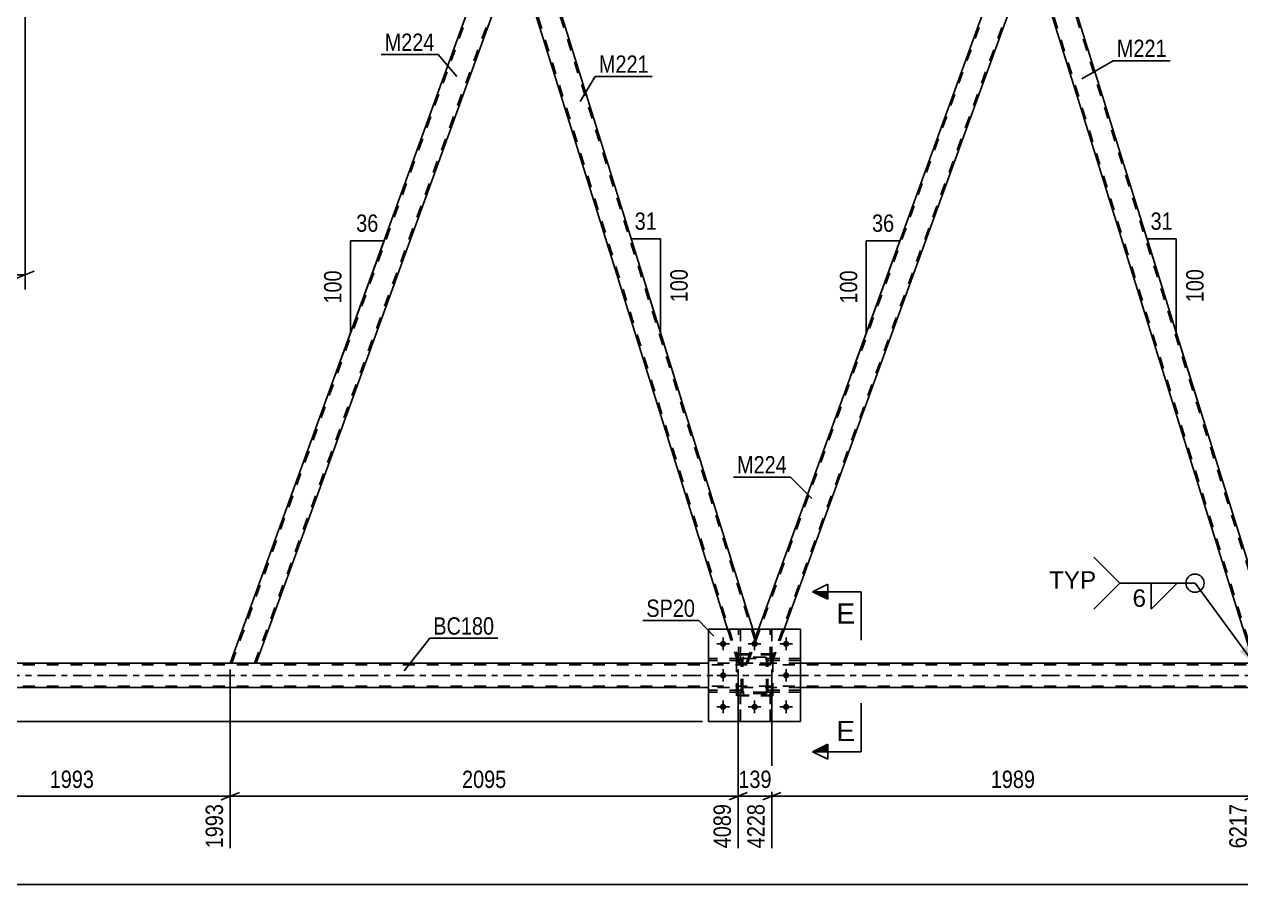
# Model space of a CAD drawing. Header units: millimetres. Extents: x 0 to 841, y 0 to 594.
# Drawn here: x 103.4 to 304.2, y 299.2 to 441.3 of the extents above; entities that cross this region are included whole.
import ezdxf

# ---------------------------------------------------------------- set-up
doc = ezdxf.new("R2010")
doc.units = ezdxf.units.MM
doc.linetypes.add('DXK_LINE_DOT2', pattern=[3.9198, 1.9599, -1.9599])
doc.linetypes.add('DXK_LINE_DOT3', pattern=[5.9187, 2.979, -0.9799, 0.9799, -0.9799])
doc.styles.add('Arial', font='ARIAL.TTF', dxfattribs={"height": 0.2})
doc.styles.add('Arial Narrow', font='ARIALN.TTF', dxfattribs={"height": 0.2})

# ---------------------------------------------------------------- blocks, each defined once
blk = doc.blocks.new('Part-318895283-3595 - 3524')
at = {"color": 7, "linetype": 'DXK_LINE_DOT2'}
for p, q in [((222.82, 335.79), (267.23, 457.79)), ((226.57, 335.79), (270.97, 457.79)), ((271.23, 457.79), (269.68, 453.54)), ((222.57, 335.79), (224.61, 341.4)), ((226.82, 335.79), (228.86, 341.4)), ((226.82, 335.79), (222.57, 335.79))]:
    blk.add_line(p, q, dxfattribs=at)
at = {"color": 2, "linetype": 'Continuous'}
for p, q in [((224.61, 341.4), (266.97, 457.79)), ((266.97, 457.79), (271.23, 457.79)), ((228.86, 341.4), (269.68, 453.54))]:
    blk.add_line(p, q, dxfattribs=at)
blk = doc.blocks.new('Bolt-318895283-3712 - 3524')
at = {"color": 1, "linetype": 'Continuous'}
for p, q in [((218.77, 340.04), (218.77, 339.34)), ((223.97, 340.04), (223.97, 339.34)), ((229.17, 340.04), (229.17, 339.34)), ((217.73, 339), (218.42, 339)), ((218.77, 337.96), (218.77, 338.65)), ((219.81, 339), (219.11, 339)), ((222.93, 339), (223.62, 339)), ((223.97, 337.96), (223.97, 338.65)), ((225.01, 339), (224.31, 339)), ((228.13, 339), (228.82, 339)), ((229.17, 337.96), (229.17, 338.65)), ((230.21, 339), (229.51, 339)), ((217.73, 333.8), (218.42, 333.8)), ((218.77, 334.84), (218.77, 334.14)), ((218.77, 332.76), (218.77, 333.45)), ((219.81, 333.8), (219.11, 333.8)), ((228.13, 333.8), (228.82, 333.8)), ((229.17, 334.84), (229.17, 334.14)), ((229.17, 332.76), (229.17, 333.45)), ((230.21, 333.8), (229.51, 333.8)), ((218.77, 329.64), (218.77, 328.94)), ((223.97, 329.64), (223.97, 328.94)), ((229.17, 329.64), (229.17, 328.94)), ((217.73, 328.6), (218.42, 328.6)), ((218.77, 327.56), (218.77, 328.25)), ((219.81, 328.6), (219.11, 328.6)), ((222.93, 328.6), (223.62, 328.6)), ((223.97, 327.56), (223.97, 328.25)), ((225.01, 328.6), (224.31, 328.6)), ((228.13, 328.6), (228.82, 328.6)), ((229.17, 327.56), (229.17, 328.25)), ((230.21, 328.6), (229.51, 328.6))]:
    blk.add_line(p, q, dxfattribs=at)
blk = doc.blocks.new('Part-318895283-3577 - 3524')
at = {"color": 2, "linetype": 'Continuous'}
for p, q in [((231.57, 341.4), (216.37, 341.4)), ((216.37, 341.4), (216.37, 326.2)), ((231.57, 341.4), (231.57, 326.2)), ((231.57, 326.2), (216.37, 326.2))]:
    blk.add_line(p, q, dxfattribs=at)
blk = doc.blocks.new('Part-318895283-3580 - 3524')
at = {"color": 7, "linetype": 'DXK_LINE_DOT2'}
for p, q in [((226.52, 336.55), (226.52, 341.4)), ((226.52, 341.4), (226.84, 341.4)), ((226.84, 341.4), (226.84, 336.55)), ((226.52, 337.15), (226.84, 337.15)), ((226.84, 336.55), (226.52, 336.55))]:
    blk.add_line(p, q, dxfattribs=at)
blk = doc.blocks.new('Part-318895283-3706 - 3524')
at = {"color": 7, "linetype": 'DXK_LINE_DOT2'}
for p, q in [((221.77, 331.36), (216.37, 331.36)), ((216.37, 331.04), (216.37, 331.36)), ((221.17, 331.04), (221.17, 331.36)), ((221.77, 331.36), (221.77, 331.04)), ((221.77, 331.04), (216.37, 331.04))]:
    blk.add_line(p, q, dxfattribs=at)
blk = doc.blocks.new('Bolt-318895283-3711 - 3524')
at = {"linetype": 'Continuous'}
for points in [[(219.29, 339, -1), (218.25, 339, -1)], [(224.49, 339, -1), (223.45, 339, -1)], [(229.69, 339, -1), (228.65, 339, -1)], [(219.29, 333.8, -1), (218.25, 333.8, -1)], [(229.69, 333.8, -1), (228.65, 333.8, -1)], [(219.29, 328.6, -1), (218.25, 328.6, -1)], [(224.49, 328.6, -1), (223.45, 328.6, -1)], [(229.69, 328.6, -1), (228.65, 328.6, -1)]]:
    blk.add_hatch(color=1, dxfattribs=at).paths.add_polyline_path(points)
at = {"color": 1, "linetype": 'Continuous'}
for p, q in [((218.77, 340.04), (218.77, 337.96)), ((223.97, 340.04), (223.97, 337.96)), ((229.17, 340.04), (229.17, 337.96)), ((219.81, 339), (217.73, 339)), ((225.01, 339), (222.93, 339)), ((230.21, 339), (228.13, 339)), ((219.81, 333.8), (217.73, 333.8)), ((218.77, 334.84), (218.77, 332.76)), ((230.21, 333.8), (228.13, 333.8)), ((229.17, 334.84), (229.17, 332.76)), ((218.77, 329.64), (218.77, 327.56)), ((223.97, 329.64), (223.97, 327.56)), ((229.17, 329.64), (229.17, 327.56)), ((219.81, 328.6), (217.73, 328.6)), ((225.01, 328.6), (222.93, 328.6)), ((230.21, 328.6), (228.13, 328.6))]:
    blk.add_line(p, q, dxfattribs=at)
blk = doc.blocks.new('Part-318895283-3722 - 3524')
at = {"color": 7, "linetype": 'DXK_LINE_DOT2'}
for p, q in [((226.17, 331.04), (226.17, 331.36)), ((226.17, 331.36), (231.57, 331.36)), ((226.77, 331.04), (226.77, 331.36)), ((231.57, 331.36), (231.57, 331.04)), ((231.57, 331.04), (226.17, 331.04))]:
    blk.add_line(p, q, dxfattribs=at)
blk = doc.blocks.new('Part-318895283-3725 - 3524')
at = {"color": 7, "linetype": 'DXK_LINE_DOT2'}
for p, q in [((221.77, 336.32), (221.8, 336.5)), ((221.8, 336.5), (221.77, 336.32)), ((221.77, 331.28), (221.77, 336.32)), ((222.01, 336.32), (222.03, 336.41)), ((222.01, 331.28), (222.01, 336.32)), ((222.03, 336.41), (222.08, 336.48)), ((222.06, 336.76), (222.25, 336.8)), ((222.25, 336.8), (222.06, 336.76)), ((222.08, 336.48), (222.16, 336.54)), ((222.16, 336.54), (222.25, 336.56)), ((225.69, 336.8), (222.25, 336.8)), ((222.25, 336.56), (225.69, 336.56)), ((225.69, 336.8), (225.87, 336.76)), ((225.87, 336.76), (225.69, 336.8)), ((225.69, 336.56), (225.78, 336.54)), ((225.78, 336.54), (225.86, 336.48)), ((225.86, 336.48), (225.91, 336.41)), ((225.91, 336.41), (225.93, 336.32)), ((225.93, 331.28), (225.93, 336.32)), ((226.13, 336.5), (226.17, 336.32)), ((226.17, 336.32), (226.13, 336.5)), ((226.17, 331.28), (226.17, 336.32)), ((221.8, 331.09), (221.77, 331.28)), ((221.77, 331.28), (221.8, 331.09)), ((222.03, 331.18), (222.01, 331.28)), ((225.93, 331.28), (225.91, 331.18)), ((226.17, 331.28), (226.13, 331.09)), ((226.13, 331.09), (226.17, 331.28)), ((222.08, 331.11), (222.03, 331.18)), ((222.25, 330.8), (222.06, 330.83)), ((222.06, 330.83), (222.25, 330.8)), ((222.16, 331.05), (222.08, 331.11)), ((222.25, 331.04), (222.16, 331.05)), ((225.69, 331.04), (222.25, 331.04)), ((225.69, 330.8), (222.25, 330.8)), ((225.78, 331.05), (225.69, 331.04)), ((225.87, 330.83), (225.69, 330.8)), ((225.69, 330.8), (225.87, 330.83)), ((225.86, 331.11), (225.78, 331.05)), ((225.91, 331.18), (225.86, 331.11))]:
    blk.add_line(p, q, dxfattribs=at)
at = {"color": 7, "linetype": 'DXK_LINE_DOT3'}
blk.add_line((223.97, 333.8), (223.97, 333.8), dxfattribs=at)
at = {"color": 7, "linetype": 'DXK_LINE_DOT2'}
for centre, start, end in [((222.25, 336.32), 112.4999, 157.4999), ((222.25, 336.32), 112.4999, 157.4999), ((225.69, 336.32), 22.4999, 67.4999), ((225.69, 336.32), 22.4999, 67.4999), ((222.25, 331.28), 202.4999, 247.4999), ((222.25, 331.28), 202.4999, 247.4999), ((225.69, 331.28), 292.4999, 337.4999), ((225.69, 331.28), 292.4999, 337.4999)]:
    blk.add_arc(centre, 0.48, start, end, dxfattribs=at)
blk = doc.blocks.new('Part-318895283-3726 - 3524')
at = {"color": 7, "linetype": 'DXK_LINE_DOT2'}
for p, q in [((226.97, 337.2), (220.97, 337.2)), ((220.97, 330.4), (220.97, 337.2)), ((226.97, 330.4), (226.97, 337.2)), ((226.97, 330.4), (220.97, 330.4))]:
    blk.add_line(p, q, dxfattribs=at)
blk = doc.blocks.new('Part-318895283-3727 - 3524')
at = {"color": 7, "linetype": 'DXK_LINE_DOT2'}
for p, q in [((226.17, 336.24), (226.17, 336.56)), ((226.17, 336.56), (231.57, 336.56)), ((231.57, 336.24), (226.17, 336.24)), ((226.77, 336.24), (226.77, 336.56)), ((231.57, 336.56), (231.57, 336.24))]:
    blk.add_line(p, q, dxfattribs=at)
blk = doc.blocks.new('Part-318895283-3737 - 3524')
at = {"color": 7, "linetype": 'DXK_LINE_DOT2'}
for p, q in [((231.57, 336.56), (226.17, 336.56)), ((226.17, 336.56), (226.17, 336.24)), ((226.17, 336.24), (231.57, 336.24)), ((226.77, 336.24), (226.77, 336.56)), ((231.57, 336.24), (231.57, 336.56))]:
    blk.add_line(p, q, dxfattribs=at)
blk = doc.blocks.new('Part-318895283-3741 - 3524')
at = {"color": 7, "linetype": 'DXK_LINE_DOT2'}
for p, q in [((221.77, 336.56), (216.37, 336.56)), ((216.37, 336.24), (216.37, 336.56)), ((221.77, 336.24), (216.37, 336.24)), ((221.17, 336.24), (221.17, 336.56)), ((221.77, 336.56), (221.77, 336.24))]:
    blk.add_line(p, q, dxfattribs=at)
blk = doc.blocks.new('Part-318895283-3742 - 3524')
at = {"color": 7, "linetype": 'DXK_LINE_DOT2'}
for p, q in [((216.37, 341.4), (231.57, 341.4)), ((216.37, 341.4), (216.37, 326.2)), ((231.57, 341.4), (231.57, 326.2)), ((216.37, 326.2), (231.57, 326.2))]:
    blk.add_line(p, q, dxfattribs=at)
blk = doc.blocks.new('Part-318895283-3752 - 3524')
at = {"color": 2, "linetype": 'Continuous'}
for p, q in [((271.23, 457.79), (269.68, 453.54)), ((272.55, 457.79), (271.23, 457.79)), ((309.25, 340.04), (272.55, 457.79)), ((306.38, 335.79), (269.68, 453.54)), ((307.7, 335.79), (309.25, 340.04)), ((307.7, 335.79), (306.38, 335.79))]:
    blk.add_line(p, q, dxfattribs=at)
at = {"color": 7, "linetype": 'DXK_LINE_DOT2'}
for p, q in [((309.11, 339.67), (272.29, 457.79)), ((306.63, 335.79), (269.82, 453.91))]:
    blk.add_line(p, q, dxfattribs=at)
blk = doc.blocks.new('Part-318895283-3761 - 3524')
at = {"color": 7, "linetype": 'DXK_LINE_DOT2'}
for p, q in [((221.32, 336.55), (221.32, 341.4)), ((221.32, 341.4), (221.64, 341.4)), ((221.64, 341.4), (221.64, 336.55)), ((221.32, 337.15), (221.64, 337.15)), ((221.64, 336.55), (221.32, 336.55))]:
    blk.add_line(p, q, dxfattribs=at)
blk = doc.blocks.new('Part-318895283-3764 - 3524')
at = {"color": 7, "linetype": 'DXK_LINE_DOT2'}
for p, q in [((226.52, 326.2), (226.52, 331.03)), ((226.52, 331.03), (226.84, 331.03)), ((226.52, 330.43), (226.84, 330.43)), ((226.84, 331.03), (226.84, 326.2)), ((226.84, 326.2), (226.52, 326.2))]:
    blk.add_line(p, q, dxfattribs=at)
blk = doc.blocks.new('Part-318895283-3767 - 3524')
at = {"color": 7, "linetype": 'DXK_LINE_DOT2'}
for p, q in [((221.32, 326.2), (221.32, 331.03)), ((221.32, 331.03), (221.64, 331.03)), ((221.32, 330.43), (221.64, 330.43)), ((221.64, 331.03), (221.64, 326.2)), ((221.64, 326.2), (221.32, 326.2))]:
    blk.add_line(p, q, dxfattribs=at)
blk = doc.blocks.new('Part-318895283-3770 - 3524')
at = {"color": 7, "linetype": 'DXK_LINE_DOT2'}
for p, q in [((231.57, 331.36), (226.17, 331.36)), ((226.17, 331.36), (226.17, 331.04)), ((226.77, 331.04), (226.77, 331.36)), ((231.57, 331.04), (231.57, 331.36)), ((226.17, 331.04), (231.57, 331.04))]:
    blk.add_line(p, q, dxfattribs=at)
blk = doc.blocks.new('Part-318895283-3773 - 3524')
at = {"color": 7, "linetype": 'DXK_LINE_DOT2'}
for p, q in [((221.77, 336.56), (216.37, 336.56)), ((216.37, 336.56), (216.37, 336.24)), ((221.77, 336.24), (216.37, 336.24)), ((221.17, 336.24), (221.17, 336.56)), ((221.77, 336.24), (221.77, 336.56))]:
    blk.add_line(p, q, dxfattribs=at)
blk = doc.blocks.new('Part-318895283-3774 - 3524')
at = {"color": 7, "linetype": 'DXK_LINE_DOT2'}
for p, q in [((221.64, 331.03), (221.32, 331.03)), ((221.32, 331.03), (221.32, 326.2)), ((221.32, 330.43), (221.64, 330.43)), ((221.64, 326.2), (221.64, 331.03)), ((221.32, 326.2), (221.64, 326.2))]:
    blk.add_line(p, q, dxfattribs=at)
blk = doc.blocks.new('Part-318895283-3788 - 3524')
at = {"color": 7, "linetype": 'DXK_LINE_DOT2'}
for p, q in [((226.97, 337.33), (220.97, 337.33)), ((220.97, 330.53), (220.97, 337.33)), ((226.97, 330.53), (226.97, 337.33)), ((226.97, 330.53), (220.97, 330.53))]:
    blk.add_line(p, q, dxfattribs=at)
blk = doc.blocks.new('Part-318895283-3789 - 3524')
at = {"color": 7, "linetype": 'DXK_LINE_DOT2'}
for p, q in [((221.77, 336.32), (221.8, 336.5)), ((221.8, 336.5), (221.77, 336.32)), ((221.77, 331.28), (221.77, 336.32)), ((222.01, 336.32), (222.03, 336.41)), ((222.01, 331.28), (222.01, 336.32)), ((222.03, 336.41), (222.08, 336.48)), ((222.06, 336.76), (222.25, 336.8)), ((222.25, 336.8), (222.06, 336.76)), ((222.08, 336.48), (222.16, 336.54)), ((222.16, 336.54), (222.25, 336.56)), ((225.69, 336.8), (222.25, 336.8)), ((222.25, 336.56), (225.69, 336.56)), ((225.69, 336.8), (225.87, 336.76)), ((225.87, 336.76), (225.69, 336.8)), ((225.69, 336.56), (225.78, 336.54)), ((225.78, 336.54), (225.86, 336.48)), ((225.86, 336.48), (225.91, 336.41)), ((225.91, 336.41), (225.93, 336.32)), ((225.93, 331.28), (225.93, 336.32)), ((226.13, 336.5), (226.17, 336.32)), ((226.17, 336.32), (226.13, 336.5)), ((226.17, 331.28), (226.17, 336.32)), ((221.8, 331.09), (221.77, 331.28)), ((221.77, 331.28), (221.8, 331.09)), ((222.03, 331.18), (222.01, 331.28)), ((225.93, 331.28), (225.91, 331.18)), ((226.17, 331.28), (226.13, 331.09)), ((226.13, 331.09), (226.17, 331.28)), ((222.08, 331.11), (222.03, 331.18)), ((222.25, 330.8), (222.06, 330.83)), ((222.06, 330.83), (222.25, 330.8)), ((222.16, 331.05), (222.08, 331.11)), ((222.25, 331.04), (222.16, 331.05)), ((225.69, 331.04), (222.25, 331.04)), ((225.69, 330.8), (222.25, 330.8)), ((225.78, 331.05), (225.69, 331.04)), ((225.87, 330.83), (225.69, 330.8)), ((225.69, 330.8), (225.87, 330.83)), ((225.86, 331.11), (225.78, 331.05)), ((225.91, 331.18), (225.86, 331.11))]:
    blk.add_line(p, q, dxfattribs=at)
at = {"color": 7, "linetype": 'DXK_LINE_DOT3'}
blk.add_line((223.97, 333.8), (223.97, 333.8), dxfattribs=at)
at = {"color": 7, "linetype": 'DXK_LINE_DOT2'}
for centre, start, end in [((222.25, 336.32), 112.4999, 157.4999), ((222.25, 336.32), 112.4999, 157.4999), ((225.69, 336.32), 22.4999, 67.4999), ((225.69, 336.32), 22.4999, 67.4999), ((222.25, 331.28), 202.4999, 247.4999), ((222.25, 331.28), 202.4999, 247.4999), ((225.69, 331.28), 292.4999, 337.4999), ((225.69, 331.28), 292.4999, 337.4999)]:
    blk.add_arc(centre, 0.48, start, end, dxfattribs=at)
blk = doc.blocks.new('Part-318895283-3799 - 3524')
at = {"color": 7, "linetype": 'DXK_LINE_DOT2'}
for p, q in [((221.77, 331.36), (216.37, 331.36)), ((216.37, 331.36), (216.37, 331.04)), ((221.17, 331.04), (221.17, 331.36)), ((221.77, 331.04), (221.77, 331.36)), ((221.77, 331.04), (216.37, 331.04))]:
    blk.add_line(p, q, dxfattribs=at)
blk = doc.blocks.new('Part-318895283-3821 - 3524')
at = {"color": 2, "linetype": 'Continuous'}
for p, q in [((226.52, 341.4), (226.52, 341.4)), ((226.84, 341.4), (226.52, 341.4)), ((226.84, 341.4), (226.84, 341.4))]:
    blk.add_line(p, q, dxfattribs=at)
at = {"color": 7, "linetype": 'DXK_LINE_DOT2'}
for p, q in [((226.52, 336.55), (226.52, 341.4)), ((226.84, 336.55), (226.84, 341.4)), ((226.52, 337.15), (226.84, 337.15)), ((226.84, 336.55), (226.52, 336.55))]:
    blk.add_line(p, q, dxfattribs=at)
blk = doc.blocks.new('Part-318895283-3822 - 3524')
at = {"color": 2, "linetype": 'Continuous'}
for p, q in [((221.32, 341.4), (221.32, 341.4)), ((221.64, 341.4), (221.32, 341.4)), ((221.64, 341.4), (221.64, 341.4))]:
    blk.add_line(p, q, dxfattribs=at)
at = {"color": 7, "linetype": 'DXK_LINE_DOT2'}
for p, q in [((221.32, 336.55), (221.32, 341.4)), ((221.64, 336.55), (221.64, 341.4)), ((221.32, 337.15), (221.64, 337.15)), ((221.64, 336.55), (221.32, 336.55))]:
    blk.add_line(p, q, dxfattribs=at)
blk = doc.blocks.new('Part-318895283-3837 - 3524')
at = {"color": 7, "linetype": 'DXK_LINE_DOT2'}
for p, q in [((226.84, 331.03), (226.52, 331.03)), ((226.52, 331.03), (226.52, 326.2)), ((226.52, 330.43), (226.84, 330.43)), ((226.84, 326.2), (226.84, 331.03)), ((226.52, 326.2), (226.84, 326.2))]:
    blk.add_line(p, q, dxfattribs=at)
blk = doc.blocks.new('Part-318895283-3869 - 3524')
at = {"color": 2, "linetype": 'Continuous'}
for p, q in [((137.43, 335.79), (93.76, 335.79)), ((216.37, 335.79), (141.69, 335.79)), ((306.38, 335.79), (231.57, 335.79)), ((216.37, 331.79), (93.76, 331.79)), ((386.64, 331.79), (231.57, 331.79))]:
    blk.add_line(p, q, dxfattribs=at)
at = {"color": 7, "linetype": 'DXK_LINE_DOT2'}
for p, q in [((704.9, 335.55), (93.76, 335.55)), ((141.69, 335.79), (137.43, 335.79)), ((231.57, 335.79), (216.37, 335.79)), ((704.9, 332.03), (93.76, 332.03)), ((231.57, 331.79), (216.37, 331.79))]:
    blk.add_line(p, q, dxfattribs=at)
at = {"color": 7, "linetype": 'DXK_LINE_DOT3'}
blk.add_line((93.76, 333.79), (704.9, 333.79), dxfattribs=at)
blk = doc.blocks.new('Part-318895283-3906 - 3524')
at = {"color": 2, "linetype": 'Continuous'}
for p, q in [((137.43, 335.79), (181.84, 457.79)), ((186.09, 457.79), (181.84, 457.79)), ((141.69, 335.79), (184.55, 453.54)), ((141.37, 335.79), (137.43, 335.79)), ((141.65, 335.79), (141.37, 335.79)), ((141.69, 335.79), (141.65, 335.79))]:
    blk.add_line(p, q, dxfattribs=at)
at = {"color": 7, "linetype": 'DXK_LINE_DOT2'}
for p, q in [((137.69, 335.79), (182.09, 457.79)), ((141.43, 335.79), (185.84, 457.79)), ((184.55, 453.54), (186.09, 457.79)), ((141.37, 335.79), (141.54, 335.79))]:
    blk.add_line(p, q, dxfattribs=at)
blk = doc.blocks.new('Part-318895283-3933 - 3524')
at = {"color": 2, "linetype": 'Continuous'}
for p, q in [((186.09, 457.79), (184.55, 453.54)), ((187.41, 457.79), (186.09, 457.79)), ((223.69, 341.4), (187.41, 457.79)), ((219.5, 341.4), (184.55, 453.54))]:
    blk.add_line(p, q, dxfattribs=at)
at = {"color": 7, "linetype": 'DXK_LINE_DOT2'}
for p, q in [((223.98, 339.67), (187.16, 457.79)), ((221.5, 335.79), (184.68, 453.91)), ((221.25, 335.79), (219.5, 341.4)), ((224.11, 340.04), (223.69, 341.4)), ((222.57, 335.79), (224.11, 340.04)), ((221.25, 335.79), (222.57, 335.79))]:
    blk.add_line(p, q, dxfattribs=at)
blk = doc.blocks.new('StraightDimension-318895283-4393 - 3524')
at = {"color": 7, "linetype": 'Continuous'}
blk.add_line((84.5, 299.25), (752.12, 299.25), dxfattribs=at)
blk = doc.blocks.new('StraightDimension-318895283-11429 - 3524')
at = {"color": 7, "linetype": 'Continuous'}
for p, q in [((226.82, 334.79), (226.82, 305.25)), ((306.38, 334.79), (306.38, 305.25)), ((228.32, 314.46), (225.32, 313.26)), ((226.82, 313.86), (306.38, 313.86)), ((304.88, 313.26), (307.88, 314.46))]:
    blk.add_line(p, q, dxfattribs=at)
at = {"color": 0}
blk.add_wipeout([(270.86, 314.61), (270.86, 318.81), (262.35, 318.81), (262.35, 314.61)], dxfattribs=at)
at = {"color": 0, "linetype": 'Continuous'}
blk.add_wipeout([(305.78, 313.16), (301.58, 313.16), (301.58, 304.65), (305.78, 304.65)], dxfattribs=at)
at = {"color": 3, "style": 'Arial Narrow'}
blk.add_text('1989', height=2.863, dxfattribs=at).set_placement((262.95, 315.21))
at = {"color": 3, "linetype": 'Continuous', "style": 'Arial Narrow'}
blk.add_text('6217', height=2.863, rotation=90.0002, dxfattribs=at).set_placement((305.18, 305.25))
blk = doc.blocks.new('StraightDimension-318895283-4719 - 3524')
at = {"color": 7, "linetype": 'Continuous'}
for p, q in [((103.56, 456.79), (103.56, 397.51)), ((85.14, 336.79), (85.14, 402.76)), ((86.64, 400.51), (83.64, 399.31)), ((85.14, 399.91), (103.56, 399.91)), ((102.06, 399.31), (105.06, 400.51))]:
    blk.add_line(p, q, dxfattribs=at)
at = {"color": 0}
blk.add_wipeout([(98.61, 400.66), (98.61, 404.86), (90.1, 404.86), (90.1, 400.66)], dxfattribs=at)
at = {"color": 3, "style": 'Arial Narrow'}
blk.add_text('1147', height=2.863, dxfattribs=at).set_placement((90.7, 401.26))
blk = doc.blocks.new('StraightDimension-318895283-11430 - 3524')
at = {"color": 7, "linetype": 'Continuous'}
for p, q in [((221.25, 334.79), (221.25, 305.25)), ((226.82, 334.79), (226.82, 305.25)), ((219.75, 313.26), (222.75, 314.46)), ((221.25, 313.86), (226.82, 313.86)), ((228.32, 314.46), (225.32, 313.26))]:
    blk.add_line(p, q, dxfattribs=at)
at = {"color": 0}
blk.add_wipeout([(227.38, 314.61), (227.38, 318.81), (220.69, 318.81), (220.69, 314.61)], dxfattribs=at)
at = {"color": 0, "linetype": 'Continuous'}
blk.add_wipeout([(226.22, 313.16), (222.02, 313.16), (222.02, 304.65), (226.22, 304.65)], dxfattribs=at)
at = {"color": 3, "style": 'Arial Narrow'}
blk.add_text('139', height=2.863, dxfattribs=at).set_placement((221.29, 315.21))
at = {"color": 3, "linetype": 'Continuous', "style": 'Arial Narrow'}
blk.add_text('4228', height=2.863, rotation=90.0002, dxfattribs=at).set_placement((225.62, 305.25))
blk = doc.blocks.new('AngleDimension-318895283-11659 - 3524')
at = {"color": 7, "linetype": 'Continuous'}
for p, q in [((242.41, 405.52), (247.95, 405.52)), ((242.41, 390.3), (247.95, 405.52)), ((242.41, 390.3), (242.41, 405.52)), ((239.81, 383.18), (242.41, 390.3))]:
    blk.add_line(p, q, dxfattribs=at)
at = {"color": 0}
for points in [[(247.6, 406.42), (247.6, 410.62), (242.75, 410.62), (242.75, 406.42)], [(241.51, 401.25), (237.31, 401.25), (237.31, 394.57), (241.51, 394.57)]]:
    blk.add_wipeout(points, dxfattribs=at)
at = {"color": 3, "style": 'Arial Narrow'}
blk.add_text('36', height=2.863, dxfattribs=at).set_placement((243.35, 407.02))
blk.add_text('100', height=2.863, rotation=90.0002, dxfattribs=at).set_placement((240.91, 395.17))
blk = doc.blocks.new('StraightDimension-318895283-4827 - 3524')
at = {"color": 7, "linetype": 'Continuous'}
for p, q in [((112.93, 470.12), (57.32, 470.12)), ((60.77, 468.62), (59.57, 471.62)), ((60.17, 326.2), (60.17, 470.12)), ((59.57, 327.7), (60.77, 324.7)), ((215.37, 326.2), (57.32, 326.2))]:
    blk.add_line(p, q, dxfattribs=at)
at = {"color": 0}
blk.add_wipeout([(59.42, 402.41), (55.22, 402.41), (55.22, 393.9), (59.42, 393.9)], dxfattribs=at)
at = {"color": 3, "style": 'Arial Narrow'}
blk.add_text('3598', height=2.863, rotation=90.0002, dxfattribs=at).set_placement((58.82, 394.5))
blk = doc.blocks.new('StraightDimension-318895283-11432 - 3524')
at = {"color": 7, "linetype": 'Continuous'}
for p, q in [((137.43, 334.79), (137.43, 305.25)), ((85.14, 326.29), (85.14, 310.73)), ((86.64, 314.46), (83.64, 313.26)), ((85.14, 313.86), (137.43, 313.86)), ((135.93, 313.26), (138.93, 314.46))]:
    blk.add_line(p, q, dxfattribs=at)
at = {"color": 0}
blk.add_wipeout([(115.54, 314.61), (115.54, 318.81), (107.03, 318.81), (107.03, 314.61)], dxfattribs=at)
at = {"color": 0, "linetype": 'Continuous'}
for points in [[(84.54, 313.16), (80.34, 313.16), (80.34, 310.13), (84.54, 310.13)], [(136.83, 313.16), (132.63, 313.16), (132.63, 304.65), (136.83, 304.65)]]:
    blk.add_wipeout(points, dxfattribs=at)
at = {"color": 3, "style": 'Arial Narrow'}
blk.add_text('1993', height=2.863, dxfattribs=at).set_placement((107.63, 315.21))
at = {"color": 3, "linetype": 'Continuous', "style": 'Arial Narrow'}
for s, height, p in [('0', 2.86, (83.94, 310.73)), ('1993', 2.863, (136.23, 305.25))]:
    blk.add_text(s, height=height, rotation=90.0002, dxfattribs=at).set_placement(p)
blk = doc.blocks.new('StraightDimension-318895283-11431 - 3524')
at = {"color": 7, "linetype": 'Continuous'}
for p, q in [((137.43, 334.79), (137.43, 305.25)), ((221.25, 334.79), (221.25, 305.25)), ((138.93, 314.46), (135.93, 313.26)), ((137.43, 313.86), (221.25, 313.86)), ((219.75, 313.26), (222.75, 314.46))]:
    blk.add_line(p, q, dxfattribs=at)
at = {"color": 0}
blk.add_wipeout([(183.6, 314.61), (183.6, 318.81), (175.08, 318.81), (175.08, 314.61)], dxfattribs=at)
at = {"color": 0, "linetype": 'Continuous'}
blk.add_wipeout([(220.65, 313.16), (216.45, 313.16), (216.45, 304.65), (220.65, 304.65)], dxfattribs=at)
at = {"color": 3, "style": 'Arial Narrow'}
blk.add_text('2095', height=2.863, dxfattribs=at).set_placement((175.68, 315.21))
at = {"color": 3, "linetype": 'Continuous', "style": 'Arial Narrow'}
blk.add_text('4089', height=2.863, rotation=90.0002, dxfattribs=at).set_placement((220.05, 305.25))
blk = doc.blocks.new('AngleDimension-318895283-11632 - 3524')
at = {"color": 7, "linetype": 'Continuous'}
for p, q in [((157.27, 405.52), (162.81, 405.52)), ((157.27, 390.3), (162.81, 405.52)), ((157.27, 390.3), (157.27, 405.52)), ((154.68, 383.18), (157.27, 390.3))]:
    blk.add_line(p, q, dxfattribs=at)
at = {"color": 0}
for points in [[(162.47, 406.42), (162.47, 410.62), (157.61, 410.62), (157.61, 406.42)], [(156.37, 401.25), (152.17, 401.25), (152.17, 394.57), (156.37, 394.57)]]:
    blk.add_wipeout(points, dxfattribs=at)
at = {"color": 3, "style": 'Arial Narrow'}
blk.add_text('36', height=2.863, dxfattribs=at).set_placement((158.21, 407.02))
blk.add_text('100', height=2.863, rotation=90.0002, dxfattribs=at).set_placement((155.77, 395.17))
blk = doc.blocks.new('AngleDimension-318895283-11646 - 3524')
at = {"color": 7, "linetype": 'Continuous'}
for p, q in [((208.42, 405.85), (203.6, 405.85)), ((208.42, 390.38), (203.6, 405.85)), ((208.42, 390.38), (208.42, 405.85)), ((211.95, 379.07), (208.42, 390.38))]:
    blk.add_line(p, q, dxfattribs=at)
at = {"color": 0}
for points in [[(208.44, 406.75), (208.44, 410.95), (203.58, 410.95), (203.58, 406.75)], [(213.52, 401.46), (209.32, 401.46), (209.32, 394.78), (213.52, 394.78)]]:
    blk.add_wipeout(points, dxfattribs=at)
at = {"color": 3, "style": 'Arial Narrow'}
blk.add_text('31', height=2.863, dxfattribs=at).set_placement((204.18, 407.35))
blk.add_text('100', height=2.863, rotation=90.0002, dxfattribs=at).set_placement((212.92, 395.38))
blk = doc.blocks.new('AngleDimension-318895283-11661 - 3524')
at = {"color": 7, "linetype": 'Continuous'}
for p, q in [((293.56, 405.85), (288.74, 405.85)), ((293.56, 390.38), (288.74, 405.85)), ((293.56, 390.38), (293.56, 405.85)), ((297.08, 379.07), (293.56, 390.38))]:
    blk.add_line(p, q, dxfattribs=at)
at = {"color": 0}
for points in [[(293.57, 406.75), (293.57, 410.95), (288.72, 410.95), (288.72, 406.75)], [(298.66, 401.46), (294.46, 401.46), (294.46, 394.78), (298.66, 394.78)]]:
    blk.add_wipeout(points, dxfattribs=at)
at = {"color": 3, "style": 'Arial Narrow'}
blk.add_text('31', height=2.863, dxfattribs=at).set_placement((289.32, 407.35))
blk.add_text('100', height=2.863, rotation=90.0002, dxfattribs=at).set_placement((298.06, 395.38))
blk = doc.blocks.new('Mark-318895283-3573 - 3524')
at = {"color": 0}
blk.add_wipeout([(214.14, 343.45), (214.14, 346.45), (206.1, 346.45), (206.1, 343.45)], dxfattribs=at)
blk.add_wipeout([(214.14, 343.45), (214.14, 346.45), (206.1, 346.45), (206.1, 343.45)], dxfattribs=at)
at = {"color": 30, "linetype": 'Continuous'}
for p in [(205.5, 342.85), (217.25, 340.27)]:
    blk.add_line(p, (214.74, 342.85), dxfattribs=at)
at = {"color": 3, "style": 'Arial Narrow'}
blk.add_text('SP20', height=2.863, dxfattribs=at).set_placement((206.1, 343.45))
blk = doc.blocks.new('Mark-318895283-3591 - 3524')
at = {"color": 0}
blk.add_wipeout([(229.29, 367.13), (229.29, 370.13), (221.07, 370.13), (221.07, 367.13)], dxfattribs=at)
blk.add_wipeout([(229.29, 367.13), (229.29, 370.13), (221.07, 370.13), (221.07, 367.13)], dxfattribs=at)
at = {"color": 30, "linetype": 'Continuous'}
for p in [(220.47, 366.53), (233.42, 362.99)]:
    blk.add_line(p, (229.89, 366.53), dxfattribs=at)
at = {"color": 3, "style": 'Arial Narrow'}
blk.add_text('M224', height=2.863, dxfattribs=at).set_placement((221.07, 367.13))
blk = doc.blocks.new('Mark-318895283-3902 - 3524')
at = {"color": 0}
blk.add_wipeout([(171.13, 436.89), (171.13, 439.89), (162.91, 439.89), (162.91, 436.89)], dxfattribs=at)
blk.add_wipeout([(171.13, 436.89), (171.13, 439.89), (162.91, 439.89), (162.91, 436.89)], dxfattribs=at)
at = {"color": 30, "linetype": 'Continuous'}
for p in [(162.31, 436.29), (174.83, 432.68)]:
    blk.add_line(p, (171.73, 436.29), dxfattribs=at)
at = {"color": 3, "style": 'Arial Narrow'}
blk.add_text('M224', height=2.863, dxfattribs=at).set_placement((162.91, 436.89))
blk = doc.blocks.new('Mark-318895283-3748 - 3524')
at = {"color": 0}
blk.add_wipeout([(291.98, 435.87), (291.98, 438.87), (283.76, 438.87), (283.76, 435.87)], dxfattribs=at)
blk.add_wipeout([(291.98, 435.87), (291.98, 438.87), (283.76, 438.87), (283.76, 435.87)], dxfattribs=at)
at = {"color": 30, "linetype": 'Continuous'}
for p, q in [((277.96, 432.27), (283.16, 435.27)), ((283.16, 435.27), (292.58, 435.27))]:
    blk.add_line(p, q, dxfattribs=at)
at = {"color": 3, "style": 'Arial Narrow'}
blk.add_text('M221', height=2.863, dxfattribs=at).set_placement((283.76, 435.87))
blk = doc.blocks.new('Mark-318895283-3865 - 3524')
at = {"color": 0}
blk.add_wipeout([(180.99, 340.52), (180.99, 343.52), (170.94, 343.52), (170.94, 340.52)], dxfattribs=at)
blk.add_wipeout([(180.99, 340.52), (180.99, 343.52), (170.94, 343.52), (170.94, 340.52)], dxfattribs=at)
at = {"color": 30, "linetype": 'Continuous'}
for p, q in [((166.14, 334.57), (170.34, 339.92)), ((170.34, 339.92), (181.59, 339.92))]:
    blk.add_line(p, q, dxfattribs=at)
at = {"color": 3, "style": 'Arial Narrow'}
blk.add_text('BC180', height=2.863, dxfattribs=at).set_placement((170.94, 340.52))
blk = doc.blocks.new('Mark-318895283-3929 - 3524')
at = {"color": 0}
blk.add_wipeout([(206.49, 433.27), (206.49, 436.27), (198.27, 436.27), (198.27, 433.27)], dxfattribs=at)
blk.add_wipeout([(206.49, 433.27), (206.49, 436.27), (198.27, 436.27), (198.27, 433.27)], dxfattribs=at)
at = {"color": 30, "linetype": 'Continuous'}
for p, q in [((195.16, 428.54), (197.67, 432.67)), ((197.67, 432.67), (207.09, 432.67))]:
    blk.add_line(p, q, dxfattribs=at)
at = {"color": 3, "style": 'Arial Narrow'}
blk.add_text('M221', height=2.863, dxfattribs=at).set_placement((198.27, 433.27))
blk = doc.blocks.new('SectionMark-318895283-5223 - 3524')
at = {"linetype": 'Continuous'}
for points in [[(236.05, 347.61), (236.05, 346.36), (233.55, 347.61)], [(236.05, 322.45), (236.05, 321.2), (233.55, 321.2)]]:
    blk.add_hatch(color=6, dxfattribs=at).paths.add_polyline_path(points)
at = {"color": 6, "linetype": 'Continuous'}
for p, q in [((233.55, 347.61), (236.05, 348.86)), ((241.55, 347.61), (233.55, 347.61)), ((233.55, 347.61), (236.05, 346.36)), ((236.05, 346.36), (236.05, 348.86)), ((233.55, 321.2), (236.05, 322.45)), ((236.05, 322.45), (236.05, 319.95)), ((241.55, 321.2), (233.55, 321.2)), ((236.05, 319.95), (233.55, 321.2))]:
    blk.add_line(p, q, dxfattribs=at)
at = {"color": 0, "linetype": 'Continuous'}
for points in [[(240.55, 342.36), (240.55, 345.86), (237.44, 345.86), (237.44, 342.36)], [(240.55, 322.95), (240.55, 326.45), (237.44, 326.45), (237.44, 322.95)]]:
    blk.add_wipeout(points, dxfattribs=at)
at = {"color": 6, "linetype": 'Continuous'}
for p, q in [((241.55, 347.61), (241.55, 339.61)), ((241.55, 321.2), (241.55, 329.2))]:
    blk.add_line(p, q, dxfattribs=at)
at = {"color": 3, "linetype": 'Continuous', "style": 'Arial'}
for p in [(237.44, 342.36), (237.44, 322.95)]:
    blk.add_text('E', height=3.34, dxfattribs=at).set_placement(p)
blk = doc.blocks.new('WeldMark-318895283-5253 - 3524')
at = {"linetype": 'Continuous'}
blk.add_hatch(color=30, dxfattribs=at).paths.add_polyline_path([(305.21, 338.65), (306.38, 335.79), (304, 337.76)])
at = {"color": 3, "linetype": 'Continuous'}
for q in [(279.95, 353.31), (279.95, 344.74)]:
    blk.add_line((284.24, 349.02), q, dxfattribs=at)
at = {"color": 30, "linetype": 'Continuous'}
blk.add_line((306.38, 335.79), (296.66, 349.02), dxfattribs=at)
at = {"color": 3, "linetype": 'Continuous'}
for start, end in [(90, 270), (270, 90)]:
    blk.add_arc((296.66, 349.02), 1.5, start, end, dxfattribs=at)
at = {"color": 0}
blk.add_wipeout([(288.76, 344.92), (288.76, 348.32), (286.14, 348.32), (286.14, 344.92)], dxfattribs=at)
at = {"color": 30, "linetype": 'Continuous'}
blk.add_line((284.24, 349.02), (296.66, 349.02), dxfattribs=at)
at = {"color": 3, "linetype": 'Continuous'}
for p, q in [((289.42, 349.02), (293.7, 349.02)), ((293.7, 349.02), (289.42, 344.74)), ((289.42, 344.74), (289.42, 349.02))]:
    blk.add_line(p, q, dxfattribs=at)
at = {"color": 3, "style": 'Arial'}
blk.add_text('6', height=2.87, dxfattribs=at).set_placement((286.34, 345.12))
at = {"color": 0, "linetype": 'Continuous'}
blk.add_wipeout([(280.34, 348.12), (280.34, 351.12), (272.56, 351.12), (272.56, 348.12)], dxfattribs=at)
blk.add_wipeout([(280.34, 348.12), (280.34, 351.12), (272.56, 351.12), (272.56, 348.12)], dxfattribs=at)
at = {"color": 3, "linetype": 'Continuous', "style": 'Arial'}
blk.add_text('TYP', height=2.865, dxfattribs=at).set_placement((272.56, 348.12))

msp = doc.modelspace()

# ---------------------------------------------------------------- block references
for name in ['Part-318895283-3906 - 3524', 'Part-318895283-3933 - 3524', 'Part-318895283-3595 - 3524', 'Part-318895283-3752 - 3524', 'Part-318895283-3577 - 3524', 'Part-318895283-3742 - 3524', 'Part-318895283-3761 - 3524', 'Part-318895283-3822 - 3524', 'Part-318895283-3580 - 3524', 'Part-318895283-3821 - 3524', 'Bolt-318895283-3712 - 3524', 'Bolt-318895283-3711 - 3524', 'Part-318895283-3788 - 3524', 'Part-318895283-3869 - 3524', 'Part-318895283-3741 - 3524', 'Part-318895283-3773 - 3524', 'Part-318895283-3726 - 3524', 'Part-318895283-3725 - 3524', 'Part-318895283-3789 - 3524', 'Part-318895283-3727 - 3524', 'Part-318895283-3737 - 3524', 'Part-318895283-3706 - 3524', 'Part-318895283-3799 - 3524', 'Part-318895283-3722 - 3524', 'Part-318895283-3770 - 3524', 'Part-318895283-3767 - 3524', 'Part-318895283-3774 - 3524', 'Part-318895283-3764 - 3524', 'Part-318895283-3837 - 3524']:
    msp.add_blockref(name, (0, 0))

# ---------------------------------------------------------------- next in the draw order: block references
msp.add_blockref('StraightDimension-318895283-4393 - 3524', (0, 0))

# ---------------------------------------------------------------- next in the draw order: block references
for name in ['StraightDimension-318895283-4719 - 3524', 'Mark-318895283-3748 - 3524', 'AngleDimension-318895283-11659 - 3524', 'AngleDimension-318895283-11661 - 3524', 'Mark-318895283-3591 - 3524', 'StraightDimension-318895283-11429 - 3524']:
    msp.add_blockref(name, (0, 0))

# ---------------------------------------------------------------- next in the draw order: block references
for name in ['StraightDimension-318895283-4827 - 3524', 'WeldMark-318895283-5253 - 3524', 'SectionMark-318895283-5223 - 3524', 'StraightDimension-318895283-11430 - 3524']:
    msp.add_blockref(name, (0, 0))

# ---------------------------------------------------------------- next in the draw order: block references
for name in ['Mark-318895283-3902 - 3524', 'Mark-318895283-3929 - 3524', 'AngleDimension-318895283-11632 - 3524', 'AngleDimension-318895283-11646 - 3524', 'Mark-318895283-3573 - 3524', 'StraightDimension-318895283-11432 - 3524']:
    msp.add_blockref(name, (0, 0))

# ---------------------------------------------------------------- next in the draw order: block references
msp.add_blockref('StraightDimension-318895283-11431 - 3524', (0, 0))

# ---------------------------------------------------------------- next in the draw order: block references
msp.add_blockref('Mark-318895283-3865 - 3524', (0, 0))

doc.saveas('drawing.dxf')
